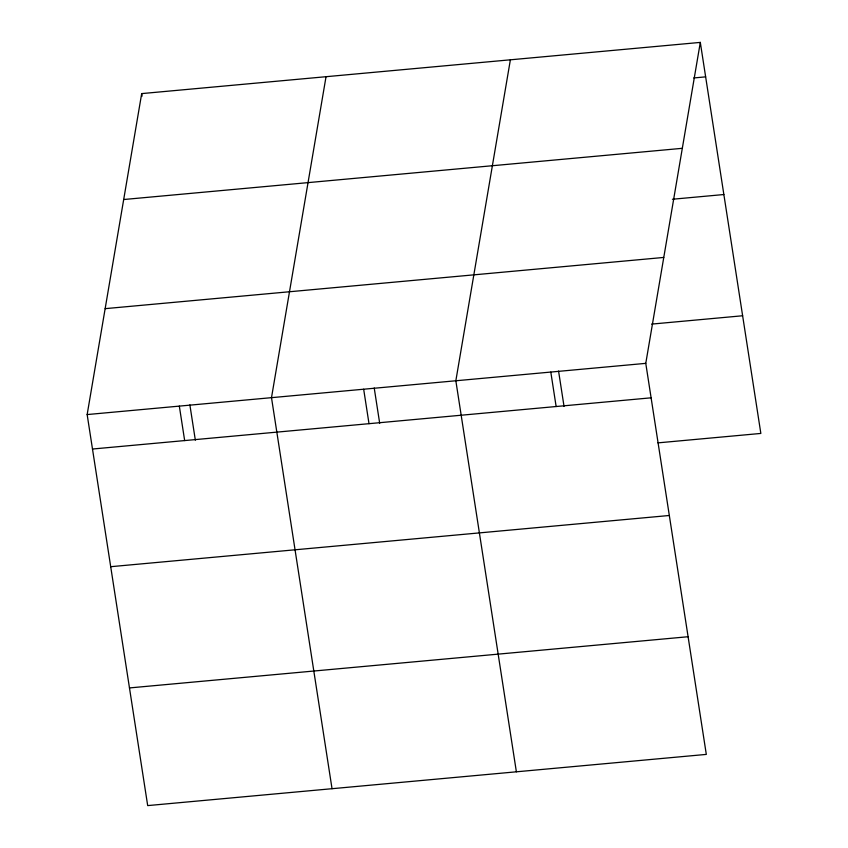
<?xml version="1.0" encoding="UTF-8"?>
<svg xmlns="http://www.w3.org/2000/svg" width="848" height="848" viewBox="0 0 848 848"><rect width="100%" height="100%" fill="white"/><g stroke="black" fill="none" stroke-linecap="round" stroke-linejoin="round"><path stroke-width="1.27" d="M700.31 42.4L645.773 363.357L706.31 754.402L147.69 805.6L87.153 414.566L141.69 93.598L700.31 42.4L760.847 433.434L657.963 442.868M326.035 76.702L271.498 397.67L332.034 788.704M510.379 59.805L455.842 380.773L516.379 771.807M693.77 77.952L705.642 76.861M123.691 199.524L682.311 148.315M672.422 199.248L723.863 194.531M105.152 308.651L663.772 257.442M651.624 324.106L742.625 315.763M87.153 414.566L645.773 363.357M92.485 449.027L651.105 397.818M110.706 566.697L669.326 515.489M129.468 687.929L688.088 636.731M558.567 371.095L564.037 406.393M550.808 372.071L556.14 406.531M374.222 387.992L379.692 423.29M363.665 389.221L369.007 423.682M141.69 93.598L142.093 96.153M189.878 404.888L195.347 440.186M179.331 406.118L184.663 440.578"/></g></svg>
